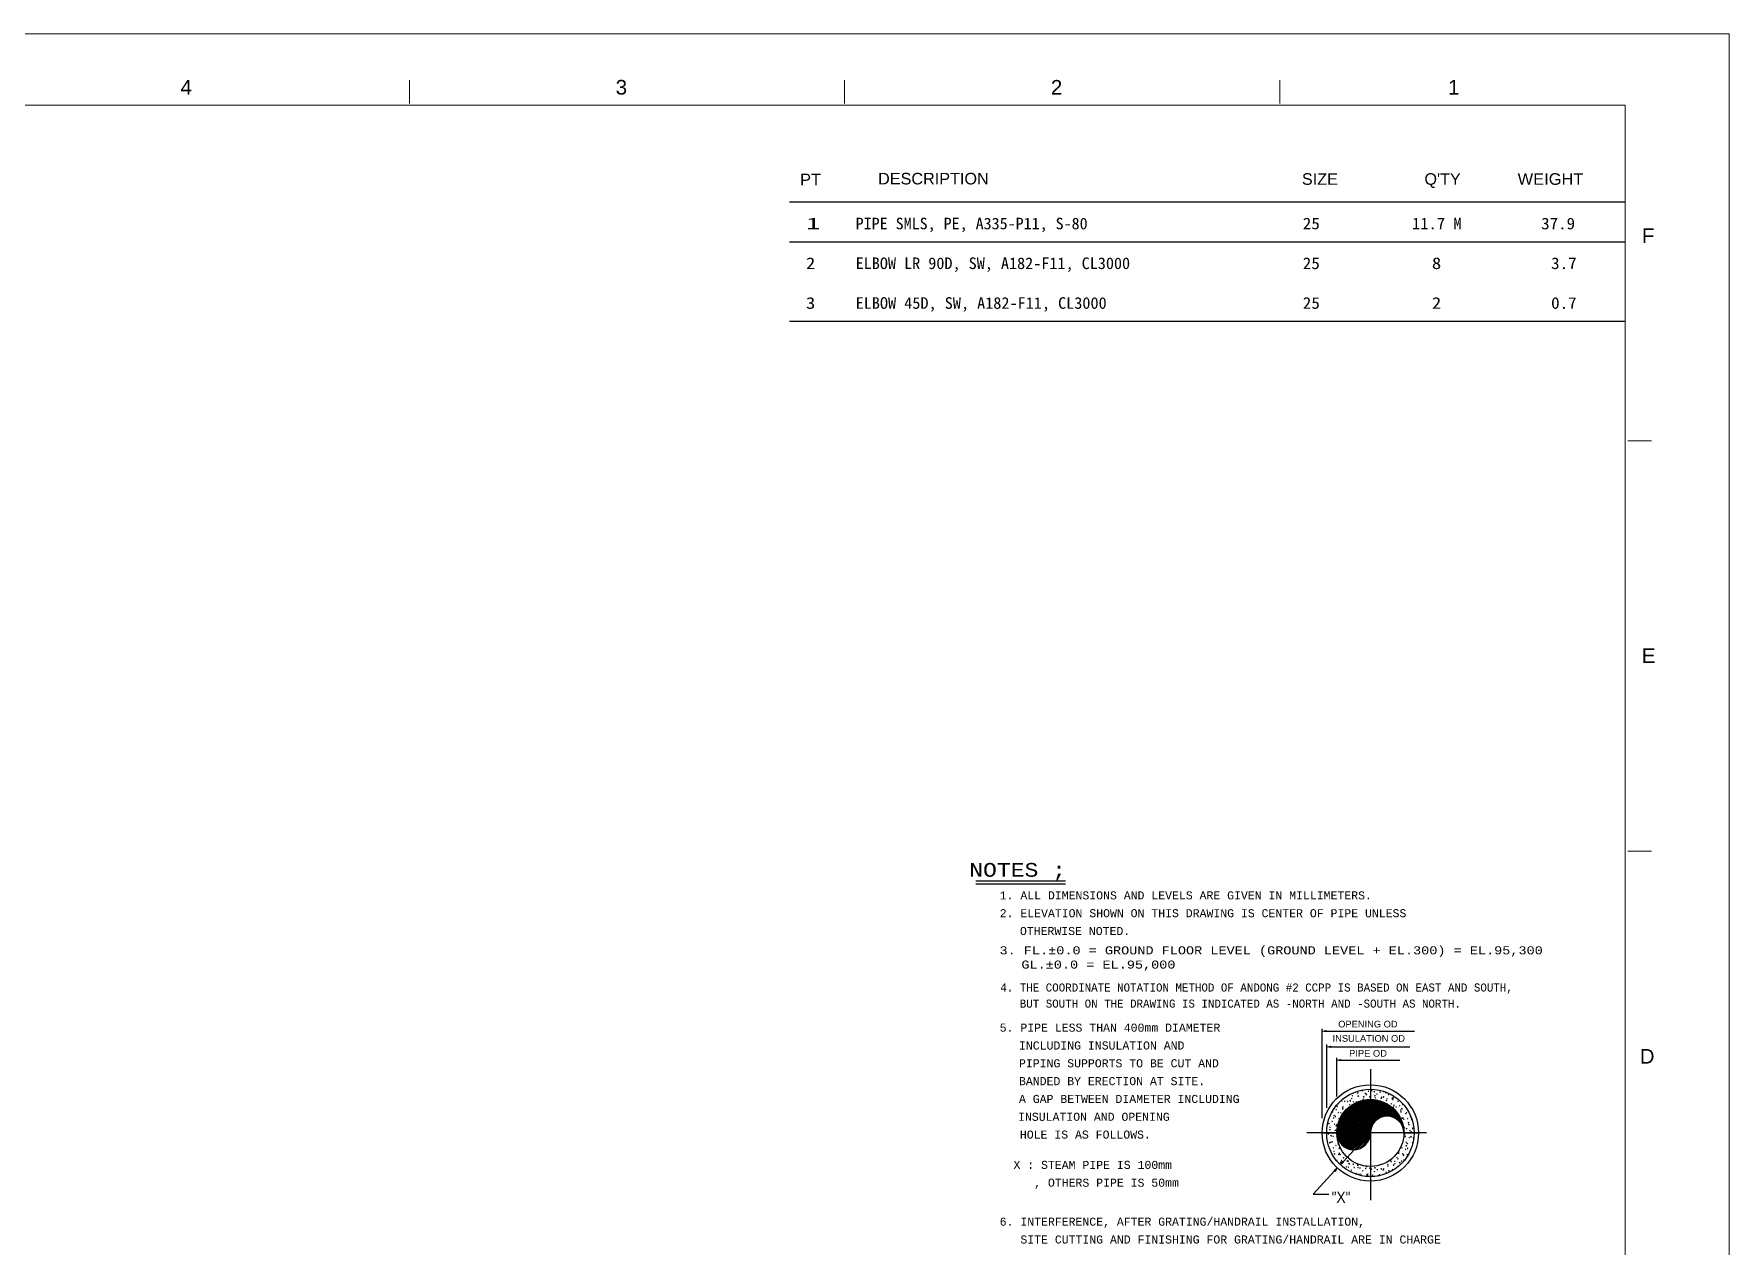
# Model space of a CAD drawing. Header units: inches. Extents: x 0 to 841, y 0 to 594.
# Drawn here: x 431.5 to 841, y 301.2 to 594 of the extents above; entities that cross this region are included whole.
import ezdxf
from ezdxf.enums import TextEntityAlignment as Align

# ---------------------------------------------------------------- set-up
doc = ezdxf.new("R2010")
doc.units = ezdxf.units.IN
doc.header["$MEASUREMENT"] = 0
for name, color, linetype in [('A1', 7, 'Continuous'), ('BG 0 -2', 7, 'Continuous'), ('BG 1', 7, 'Continuous'), ('BG 13', 7, 'Continuous'), ('BG 2', 7, 'Continuous'), ('BG 3', 7, 'Continuous'), ('BG 4', 7, 'Continuous'), ('BG BG BG MATLIST', 7, 'Continuous'), ('BG FRAME', 7, 'Continuous'), ('ELEDIT', 7, 'Continuous'), ('MATLIST', 7, 'Continuous')]:
    doc.layers.add(name, color=color, linetype=linetype)
doc.styles.add('Arial', font='arial.ttf')
doc.styles.add('Courier New', font='cour.ttf')
doc.styles.add('txt.shx', font='txt')

msp = doc.modelspace()

# ---------------------------------------------------------------- linework, layer by layer
at = {"layer": 'A1', "color": 4, "linetype": 'Continuous', "lineweight": 25}
msp.add_line((659.03, 388.73), (680.7, 388.73), dxfattribs=at)
at = {"layer": 'BG 0 -2', "color": 7, "linetype": 'Continuous', "lineweight": 9}
for p, q in [((0, 594), (841, 594)), ((841, 594), (841, 0)), ((522.2, 577.17), (522.2, 582.83)), ((627.33, 577.17), (627.33, 582.83)), ((732.45, 577.17), (732.45, 582.83)), ((815.93, 576.75), (25.11, 576.75)), ((815.93, 18.11), (815.93, 576.75)), ((816.56, 495.71), (822.22, 495.71)), ((816.56, 396.57), (822.22, 396.57))]:
    msp.add_line(p, q, dxfattribs=at)
at = {"layer": 'BG 0 -2', "color": 4, "linetype": 'Continuous', "lineweight": 25}
for p, q in [((754.34, 340.17), (754.34, 328.53)), ((746.23, 328.59), (754.28, 336.64)), ((746.24, 328.95), (753.93, 336.63)), ((746.27, 329.32), (753.56, 336.6)), ((746.32, 329.71), (753.17, 336.56)), ((746.39, 330.13), (752.75, 336.49)), ((746.5, 330.58), (752.3, 336.38)), ((746.53, 328.53), (754.34, 336.35)), ((746.64, 331.07), (751.81, 336.23)), ((746.84, 331.61), (751.26, 336.04)), ((746.87, 328.53), (754.34, 336.01)), ((747.38, 336.28), (747.48, 336.4)), ((747.38, 336.28), (747.5, 336.27)), ((747.5, 336.27), (747.48, 336.4)), ((748.12, 336.21), (748.25, 336.27)), ((748.12, 336.21), (748.21, 336.16)), ((748.21, 336.16), (748.25, 336.27)), ((748.79, 336.17), (748.88, 336.27)), ((748.79, 336.17), (748.91, 336.16)), ((748.91, 336.16), (748.88, 336.27)), ((749.38, 336.27), (749.53, 336.43)), ((749.38, 336.27), (749.55, 336.24)), ((749.55, 336.24), (749.53, 336.43)), ((749.75, 336.85), (749.89, 336.9)), ((749.75, 336.85), (749.85, 336.78)), ((749.85, 336.78), (749.89, 336.9)), ((749.92, 337.51), (750.01, 337.62)), ((749.92, 337.51), (750.04, 337.5)), ((750.04, 337.5), (750.01, 337.62)), ((750.18, 336.04), (750.28, 336.16)), ((750.18, 336.04), (750.3, 336.03)), ((750.23, 338.25), (750.32, 338.19)), ((750.3, 336.03), (750.28, 336.16)), ((750.32, 338.19), (750.36, 338.31)), ((750.91, 336.06), (751.05, 336.12)), ((750.91, 336.06), (751.01, 336)), ((751.01, 336), (751.05, 336.12)), ((751.21, 338.17), (751.35, 338.33)), ((751.21, 338.17), (751.37, 338.15)), ((751.31, 337.38), (751.41, 337.5)), ((751.31, 337.38), (751.43, 337.38)), ((751.37, 338.15), (751.35, 338.33)), ((751.39, 337.47), (751.53, 337.53)), ((751.39, 337.47), (751.49, 337.41)), ((751.43, 337.38), (751.41, 337.5)), ((751.49, 337.41), (751.53, 337.53)), ((752.44, 338.73), (752.53, 338.85)), ((752.44, 338.73), (752.56, 338.72)), ((752.56, 338.72), (752.53, 338.85)), ((752.55, 336.69), (752.69, 336.74)), ((752.55, 336.69), (752.65, 336.62)), ((752.65, 336.62), (752.69, 336.74)), ((752.71, 337.27), (752.8, 337.38)), ((752.71, 337.27), (752.82, 337.26)), ((752.82, 337.26), (752.8, 337.38)), ((753.03, 338.11), (753.17, 338.15)), ((753.03, 338.11), (753.13, 338.04)), ((753.13, 338.04), (753.17, 338.15)), ((753.28, 337.85), (753.44, 338.01)), ((753.28, 337.85), (753.46, 337.82)), ((753.46, 337.82), (753.44, 338.01)), ((753.84, 338.61), (753.94, 338.72)), ((753.84, 338.61), (753.96, 338.6)), ((753.96, 338.6), (753.94, 338.72)), ((754.11, 337.14), (754.21, 337.26)), ((754.11, 337.14), (754.23, 337.13)), ((754.19, 337.32), (754.33, 337.38)), ((754.19, 337.32), (754.29, 337.26)), ((754.23, 337.13), (754.21, 337.26)), ((754.29, 337.26), (754.33, 337.38)), ((754.34, 336.35), (754.62, 336.63)), ((754.34, 336.01), (754.95, 336.61)), ((754.34, 335.67), (755.26, 336.59)), ((754.34, 335.32), (755.56, 336.55)), ((754.34, 334.98), (755.86, 336.5)), ((754.34, 334.63), (756.15, 336.44)), ((754.34, 334.28), (756.42, 336.37)), ((754.34, 333.94), (756.69, 336.29)), ((754.34, 333.59), (756.95, 336.21)), ((754.34, 333.25), (757.2, 336.12)), ((754.34, 332.91), (757.46, 336.02)), ((754.34, 332.56), (757.69, 335.91)), ((754.34, 332.22), (757.92, 335.81)), ((754.67, 338.73), (754.8, 338.79)), ((754.67, 338.73), (754.76, 338.67)), ((754.76, 338.67), (754.8, 338.79)), ((755.24, 338.49), (755.33, 338.6)), ((755.24, 338.49), (755.36, 338.48)), ((755.36, 338.48), (755.33, 338.6)), ((755.37, 337.53), (755.52, 337.69)), ((755.37, 337.53), (755.53, 337.5)), ((755.44, 336.57), (755.5, 336.59)), ((755.49, 336.56), (755.5, 336.59)), ((755.51, 337.02), (755.6, 337.13)), ((755.51, 337.02), (755.62, 337.01)), ((755.53, 337.5), (755.52, 337.69)), ((755.62, 337.01), (755.6, 337.13)), ((755.83, 337.95), (755.96, 338)), ((755.83, 337.95), (755.92, 337.88)), ((755.92, 337.88), (755.96, 338)), ((756.64, 338.36), (756.73, 338.48)), ((756.64, 338.36), (756.75, 338.35)), ((756.75, 338.35), (756.73, 338.48)), ((756.91, 336.9), (757, 337.01)), ((756.91, 336.9), (757.03, 336.89)), ((757, 337.16), (757.13, 337.22)), ((757, 337.16), (757.09, 337.1)), ((757.03, 336.89), (757, 337.01)), ((757.09, 337.1), (757.13, 337.22)), ((757.45, 337.21), (757.6, 337.37)), ((757.45, 337.21), (757.62, 337.18)), ((757.46, 338.57), (757.51, 338.59)), ((757.46, 338.57), (757.56, 338.52)), ((757.56, 338.52), (757.58, 338.57)), ((757.62, 337.18), (757.6, 337.37)), ((758.04, 338.24), (758.13, 338.35)), ((758.04, 338.24), (758.15, 338.23)), ((758.15, 338.23), (758.13, 338.35)), ((758.16, 336.38), (758.29, 336.43)), ((758.16, 336.38), (758.25, 336.31)), ((758.25, 336.31), (758.29, 336.43)), ((758.3, 336.78), (758.4, 336.89)), ((758.3, 336.78), (758.42, 336.76)), ((758.42, 336.76), (758.4, 336.89)), ((758.63, 337.79), (758.77, 337.84)), ((758.63, 337.79), (758.73, 337.73)), ((758.73, 337.73), (758.77, 337.84)), ((759.52, 336.89), (759.68, 337.04)), ((759.52, 336.89), (759.7, 336.86)), ((759.7, 336.86), (759.68, 337.04)), ((759.71, 336.65), (759.79, 336.76)), ((759.71, 336.65), (759.82, 336.64)), ((759.79, 337), (759.93, 337.06)), ((759.79, 337), (759.89, 336.95)), ((759.82, 336.64), (759.79, 336.76)), ((759.89, 336.95), (759.93, 337.06)), ((760.96, 336.22), (761.1, 336.27)), ((760.96, 336.22), (761.06, 336.16)), ((761.06, 336.16), (761.1, 336.27)), ((761.1, 336.53), (761.15, 336.6)), ((761.1, 336.53), (761.22, 336.52)), ((761.22, 336.52), (761.22, 336.54)), ((745.13, 333.6), (745.23, 333.71)), ((745.13, 333.6), (745.25, 333.59)), ((745.25, 333.59), (745.23, 333.71)), ((745.41, 332.13), (745.49, 332.25)), ((745.41, 332.13), (745.52, 332.12)), ((745.52, 332.12), (745.49, 332.25)), ((745.52, 332.76), (745.66, 332.81)), ((745.52, 332.76), (745.62, 332.7)), ((745.62, 332.7), (745.66, 332.81)), ((745.74, 332.48), (745.88, 332.64)), ((745.74, 332.48), (745.91, 332.45)), ((745.91, 332.45), (745.88, 332.64)), ((746, 334.18), (746.14, 334.23)), ((746, 334.18), (746.1, 334.11)), ((746.1, 334.11), (746.14, 334.23)), ((746.26, 334.95), (746.35, 335.05)), ((746.26, 334.95), (746.38, 334.94)), ((746.38, 334.94), (746.35, 335.05)), ((746.49, 335.58), (746.58, 335.52)), ((746.51, 335.6), (746.61, 335.64)), ((746.53, 333.48), (746.62, 333.59)), ((746.53, 333.48), (746.64, 333.47)), ((746.58, 335.52), (746.61, 335.64)), ((746.64, 333.47), (746.62, 333.59)), ((746.69, 331.97), (746.83, 332.03)), ((746.69, 331.97), (746.79, 331.92)), ((746.79, 331.92), (746.83, 332.03)), ((746.8, 332.01), (746.9, 332.12)), ((746.8, 332.01), (746.92, 332)), ((746.92, 332), (746.9, 332.12)), ((747.14, 332.26), (750.62, 335.74)), ((747.17, 333.39), (747.31, 333.45)), ((747.17, 333.39), (747.26, 333.33)), ((747.21, 328.53), (754.34, 335.67)), ((747.26, 333.33), (747.31, 333.45)), ((747.56, 328.53), (754.34, 335.32)), ((747.56, 334.37), (747.71, 334.54)), ((747.56, 334.37), (747.74, 334.35)), ((747.64, 334.8), (747.77, 334.86)), ((747.64, 334.8), (747.74, 334.74)), ((747.65, 333.11), (749.76, 335.23)), ((747.66, 334.82), (747.75, 334.94)), ((747.66, 334.82), (747.77, 334.81)), ((747.74, 334.35), (747.71, 334.54)), ((747.74, 334.74), (747.77, 334.86)), ((747.77, 334.81), (747.75, 334.94)), ((747.9, 328.53), (754.34, 334.98)), ((748.24, 328.53), (754.34, 334.63)), ((748.59, 328.53), (754.34, 334.28)), ((748.93, 328.53), (754.34, 333.94)), ((749.06, 334.69), (749.15, 334.81)), ((749.06, 334.69), (749.07, 334.69)), ((749.16, 334.77), (749.15, 334.81)), ((749.28, 335.43), (749.41, 335.48)), ((749.28, 335.43), (749.37, 335.37)), ((749.28, 328.53), (754.34, 333.59)), ((749.37, 335.37), (749.41, 335.48)), ((749.63, 328.53), (754.34, 333.25)), ((749.97, 328.53), (754.34, 332.91)), ((750.32, 328.53), (754.34, 332.56)), ((750.66, 328.53), (754.34, 332.22)), ((751, 328.53), (754.34, 331.88)), ((754.34, 331.88), (758.16, 335.69)), ((754.34, 331.53), (758.37, 335.56)), ((754.34, 331.18), (758.6, 335.43)), ((754.34, 330.84), (758.8, 335.3)), ((754.34, 330.49), (759.01, 335.16)), ((755.99, 331.81), (759.21, 335.02)), ((756.79, 332.27), (759.4, 334.87)), ((757.33, 332.45), (759.59, 334.71)), ((757.77, 332.54), (759.78, 334.55)), ((758.15, 332.58), (759.95, 334.38)), ((758.5, 332.59), (760.13, 334.22)), ((758.65, 335.4), (758.67, 335.43)), ((758.67, 335.39), (758.67, 335.43)), ((758.82, 332.57), (760.29, 334.03)), ((759.12, 332.52), (760.46, 333.86)), ((759.33, 335.59), (759.46, 335.65)), ((759.33, 335.59), (759.41, 335.53)), ((759.4, 332.46), (760.61, 333.67)), ((759.41, 335.53), (759.46, 335.65)), ((759.67, 332.38), (760.77, 333.48)), ((759.79, 334.66), (759.94, 334.82)), ((759.79, 334.66), (759.96, 334.64)), ((759.92, 332.29), (760.92, 333.28)), ((759.96, 334.64), (759.94, 334.82)), ((759.97, 335.19), (760.07, 335.3)), ((759.97, 335.19), (760.09, 335.17)), ((760.09, 335.17), (760.07, 335.3)), ((760.17, 332.18), (761.05, 333.08)), ((760.39, 332.06), (761.19, 332.86)), ((760.49, 334.81), (760.62, 334.86)), ((760.49, 334.81), (760.58, 334.74)), ((760.58, 334.74), (760.62, 334.86)), ((760.6, 331.94), (761.33, 332.65)), ((760.81, 331.79), (761.44, 332.43)), ((760.99, 331.64), (761.57, 332.21)), ((761.18, 331.48), (761.68, 331.97)), ((761.35, 331.3), (761.78, 331.74)), ((761.37, 335.06), (761.47, 335.17)), ((761.37, 335.06), (761.49, 335.05)), ((761.49, 335.05), (761.47, 335.17)), ((761.65, 334.02), (761.78, 334.08)), ((761.65, 334.02), (761.74, 333.96)), ((761.65, 333.6), (761.73, 333.71)), ((761.65, 333.6), (761.76, 333.58)), ((761.76, 333.58), (761.73, 333.71)), ((761.74, 333.96), (761.78, 334.08)), ((761.86, 334.34), (762.02, 334.5)), ((761.86, 334.34), (762.04, 334.31)), ((761.91, 332.13), (762.01, 332.25)), ((761.91, 332.13), (762.03, 332.12)), ((762.03, 332.12), (762.01, 332.25)), ((762.04, 334.31), (762.02, 334.5)), ((762.12, 335.43), (762.26, 335.49)), ((762.12, 335.43), (762.22, 335.38)), ((762.12, 332.12), (762.27, 332.28)), ((762.12, 332.12), (762.3, 332.09)), ((762.22, 335.38), (762.26, 335.49)), ((762.3, 332.09), (762.27, 332.28)), ((762.34, 331.83), (762.48, 331.88)), ((762.34, 331.83), (762.44, 331.76)), ((762.44, 331.76), (762.48, 331.88)), ((762.82, 333.24), (762.95, 333.29)), ((762.82, 333.24), (762.91, 333.17)), ((762.91, 333.17), (762.95, 333.29)), ((763.04, 333.48), (763.14, 333.58)), ((763.04, 333.48), (763.16, 333.47)), ((763.16, 333.47), (763.14, 333.58)), ((763.31, 332.01), (763.41, 332.12)), ((763.31, 332.01), (763.43, 331.99)), ((763.43, 331.99), (763.41, 332.12)), ((763.98, 332.45), (764.11, 332.51)), ((763.98, 332.45), (764.07, 332.39)), ((764.07, 332.39), (764.11, 332.5)), ((764.2, 331.8), (764.33, 331.93)), ((764.2, 331.8), (764.38, 331.77)), ((764.38, 331.77), (764.38, 331.78)), ((742.7, 328.53), (754.34, 328.53)), ((743.99, 330.57), (744.09, 330.55)), ((744.01, 330.68), (744.06, 330.74)), ((744.09, 330.55), (744.06, 330.74)), ((744.1, 328.52), (744.15, 328.54)), ((744.1, 328.52), (744.2, 328.45)), ((744.15, 328.54), (744.24, 328.57)), ((744.17, 328.36), (744.32, 328.51)), ((744.17, 328.36), (744.34, 328.33)), ((744.2, 328.45), (744.23, 328.54)), ((744.23, 328.54), (744.24, 328.57)), ((744.27, 330.78), (744.37, 330.9)), ((744.27, 330.78), (744.39, 330.77)), ((744.34, 328.33), (744.32, 328.51)), ((744.39, 330.77), (744.37, 330.9)), ((744.55, 329.32), (744.64, 329.43)), ((744.55, 329.32), (744.66, 329.31)), ((744.58, 329.94), (744.71, 329.99)), ((744.58, 329.94), (744.67, 329.87)), ((744.66, 329.31), (744.64, 329.43)), ((744.67, 329.87), (744.71, 329.99)), ((744.82, 327.85), (744.91, 327.97)), ((744.82, 327.85), (744.94, 327.84)), ((744.94, 327.84), (744.91, 327.97)), ((745.05, 331.35), (745.19, 331.4)), ((745.05, 331.35), (745.15, 331.28)), ((745.15, 331.28), (745.19, 331.4)), ((745.27, 327.73), (745.41, 327.79)), ((745.27, 327.73), (745.37, 327.67)), ((745.37, 327.67), (745.41, 327.79)), ((745.68, 330.67), (745.77, 330.77)), ((745.68, 330.67), (745.79, 330.66)), ((745.75, 329.15), (745.88, 329.21)), ((745.75, 329.15), (745.83, 329.09)), ((745.79, 330.66), (745.77, 330.77)), ((745.83, 329.09), (745.88, 329.21)), ((745.94, 329.2), (746.04, 329.31)), ((745.94, 329.2), (746.06, 329.19)), ((745.99, 330.26), (746.15, 330.41)), ((745.99, 330.26), (746.17, 330.23)), ((746.06, 329.19), (746.04, 329.31)), ((746.17, 330.23), (746.15, 330.41)), ((746.21, 330.56), (746.35, 330.62)), ((746.21, 330.56), (746.31, 330.5)), ((746.21, 327.73), (746.27, 327.8)), ((746.21, 327.73), (746.27, 327.72)), ((746.24, 328.26), (746.53, 328.53)), ((746.28, 327.95), (746.87, 328.53)), ((746.31, 330.5), (746.35, 330.62)), ((746.33, 327.66), (747.21, 328.53)), ((746.4, 327.38), (747.56, 328.53)), ((746.49, 327.13), (747.9, 328.53)), ((746.59, 326.89), (748.24, 328.53)), ((746.7, 326.65), (748.59, 328.53)), ((746.83, 326.43), (748.93, 328.53)), ((746.97, 326.22), (749.28, 328.53)), ((747.11, 326.03), (749.63, 328.53)), ((747.27, 325.83), (749.97, 328.53)), ((747.43, 325.66), (750.32, 328.53)), ((747.62, 325.49), (750.66, 328.53)), ((747.8, 325.34), (751, 328.53)), ((748, 325.19), (751.35, 328.53)), ((748.21, 325.05), (751.69, 328.53)), ((748.44, 324.94), (752.03, 328.53)), ((748.67, 324.83), (752.39, 328.53)), ((748.92, 324.72), (752.73, 328.53)), ((749.18, 324.64), (753.07, 328.53)), ((749.45, 324.57), (753.42, 328.53)), ((749.74, 324.53), (753.76, 328.53)), ((750.06, 324.5), (754.1, 328.53)), ((750.4, 324.49), (754.34, 328.43)), ((750.77, 324.52), (754.31, 328.05)), ((751.19, 324.58), (754.24, 327.64)), ((751.35, 328.53), (754.34, 331.53)), ((751.69, 328.53), (754.34, 331.18)), ((752.03, 328.53), (754.34, 330.84)), ((752.39, 328.53), (754.34, 330.49)), ((752.73, 328.53), (754.34, 330.15)), ((753.07, 328.53), (754.34, 329.81)), ((753.42, 328.53), (754.34, 329.46)), ((753.76, 328.53), (754.34, 329.12)), ((754.1, 328.53), (754.34, 328.77)), ((754.34, 330.15), (755.13, 330.93)), ((754.34, 329.81), (754.67, 330.13)), ((754.34, 329.46), (754.48, 329.61)), ((754.34, 329.12), (754.38, 329.17)), ((754.34, 328.77), (754.35, 328.78)), ((761.51, 331.12), (761.88, 331.5)), ((761.67, 330.92), (761.98, 331.24)), ((761.8, 330.72), (762.07, 330.98)), ((761.93, 330.5), (762.14, 330.72)), ((762.05, 330.28), (762.21, 330.44)), ((762.15, 330.03), (762.28, 330.16)), ((762.18, 330.67), (762.28, 330.77)), ((762.18, 330.67), (762.3, 330.66)), ((762.24, 329.78), (762.33, 329.87)), ((762.3, 330.66), (762.28, 330.77)), ((762.32, 329.52), (762.38, 329.57)), ((762.38, 329.9), (762.53, 330.05)), ((762.38, 329.9), (762.55, 329.87)), ((762.38, 329.23), (762.41, 329.26)), ((762.43, 328.93), (762.44, 328.94)), ((762.45, 328.54), (765.98, 328.54)), ((762.46, 329.2), (762.55, 329.31)), ((762.46, 329.2), (762.57, 329.19)), ((762.55, 329.87), (762.53, 330.05)), ((762.57, 329.19), (762.55, 329.31)), ((762.55, 328.21), (762.69, 328.27)), ((762.55, 328.21), (762.65, 328.14)), ((762.64, 327.67), (762.8, 327.83)), ((762.64, 327.67), (762.82, 327.65)), ((762.65, 328.14), (762.69, 328.27)), ((762.73, 327.73), (762.82, 327.84)), ((762.73, 327.73), (762.85, 327.72)), ((762.82, 327.65), (762.8, 327.83)), ((762.85, 327.72), (762.82, 327.84)), ((763.03, 329.62), (763.17, 329.68)), ((763.03, 329.62), (763.13, 329.56)), ((763.13, 329.56), (763.17, 329.68)), ((763.5, 331.04), (763.64, 331.1)), ((763.5, 331.04), (763.6, 330.98)), ((763.59, 330.54), (763.68, 330.66)), ((763.59, 330.54), (763.7, 330.53)), ((763.6, 330.98), (763.64, 331.1)), ((763.7, 330.53), (763.68, 330.66)), ((763.85, 329.08), (763.95, 329.19)), ((763.85, 329.08), (763.97, 329.07)), ((763.97, 329.07), (763.95, 329.19)), ((764.12, 327.61), (764.22, 327.72)), ((764.12, 327.61), (764.24, 327.6)), ((764.19, 328.84), (764.33, 328.89)), ((764.19, 328.84), (764.29, 328.78)), ((764.24, 327.6), (764.22, 327.72)), ((764.29, 328.78), (764.33, 328.89)), ((764.46, 329.58), (764.61, 329.73)), ((764.46, 329.58), (764.64, 329.55)), ((764.64, 329.55), (764.61, 329.73)), ((764.67, 330.26), (764.74, 330.29)), ((764.67, 330.26), (764.76, 330.19)), ((744.42, 324.95), (744.46, 324.96)), ((744.43, 326.13), (744.59, 326.29)), ((744.43, 326.13), (744.61, 326.11)), ((744.44, 324.91), (744.46, 324.96)), ((744.61, 326.11), (744.59, 326.29)), ((744.79, 326.32), (744.93, 326.38)), ((744.79, 326.32), (744.89, 326.25)), ((744.8, 324.03), (744.84, 324.07)), ((744.86, 323.91), (744.84, 324.07)), ((744.89, 326.25), (744.93, 326.38)), ((745.08, 326.39), (745.18, 326.5)), ((745.08, 326.39), (745.2, 326.38)), ((745.2, 326.38), (745.18, 326.5)), ((745.36, 324.93), (745.45, 325.03)), ((745.36, 324.93), (745.47, 324.92)), ((745.47, 324.92), (745.45, 325.03)), ((745.48, 324.13), (745.62, 324.17)), ((745.48, 324.13), (745.58, 324.06)), ((745.58, 324.06), (745.62, 324.17)), ((745.63, 323.45), (745.72, 323.57)), ((745.75, 323.44), (745.72, 323.57)), ((745.96, 325.54), (746.1, 325.59)), ((745.96, 325.54), (746.06, 325.47)), ((746.06, 325.47), (746.1, 325.59)), ((746.49, 326.26), (746.54, 326.33)), ((746.49, 326.26), (746.57, 326.26)), ((746.51, 325.81), (746.65, 325.96)), ((746.51, 325.81), (746.68, 325.78)), ((746.68, 325.78), (746.66, 325.93)), ((746.76, 324.8), (746.85, 324.92)), ((746.76, 324.8), (746.87, 324.79)), ((746.77, 323.59), (746.92, 323.75)), ((746.77, 323.59), (746.95, 323.56)), ((746.87, 324.79), (746.85, 324.92)), ((746.95, 323.56), (746.92, 323.75)), ((747.12, 324.75), (747.16, 324.77)), ((747.12, 324.75), (747.2, 324.69)), ((751.68, 324.73), (754.09, 327.15)), ((752.33, 325.04), (753.79, 326.5)), ((760.81, 323.65), (760.84, 323.69)), ((760.86, 323.57), (760.84, 323.69)), ((761.08, 323.55), (761.23, 323.71)), ((761.13, 323.97), (761.27, 324.02)), ((761.13, 323.97), (761.23, 323.9)), ((761.23, 323.9), (761.27, 324.02)), ((761.25, 323.52), (761.23, 323.71)), ((761.87, 324.92), (761.96, 325.03)), ((761.87, 324.92), (761.99, 324.91)), ((761.99, 324.91), (761.96, 325.03)), ((762.13, 323.45), (762.23, 323.56)), ((762.25, 323.44), (762.23, 323.56)), ((762.77, 324.6), (762.9, 324.65)), ((762.77, 324.6), (762.87, 324.54)), ((762.87, 324.54), (762.9, 324.65)), ((762.9, 325.45), (763.05, 325.61)), ((762.9, 325.45), (763.07, 325.42)), ((762.99, 326.26), (763.09, 326.38)), ((762.99, 326.26), (763.11, 326.25)), ((763.07, 325.42), (763.05, 325.61)), ((763.11, 326.25), (763.09, 326.38)), ((763.25, 326.02), (763.38, 326.07)), ((763.25, 326.02), (763.34, 325.95)), ((763.27, 324.8), (763.36, 324.91)), ((763.27, 324.8), (763.38, 324.79)), ((763.34, 325.95), (763.38, 326.07)), ((763.38, 324.79), (763.36, 324.91)), ((763.71, 327.43), (763.85, 327.48)), ((763.71, 327.43), (763.81, 327.36)), ((763.81, 327.36), (763.85, 327.48)), ((764.4, 326.14), (764.49, 326.25)), ((764.4, 326.14), (764.51, 326.13)), ((764.51, 326.13), (764.49, 326.25)), ((764.72, 327.35), (764.84, 327.47)), ((764.72, 327.35), (764.82, 327.33)), ((745.63, 323.45), (745.75, 323.44)), ((746, 322.08), (745.99, 322.1)), ((746.18, 321.92), (746.31, 321.97)), ((746.18, 321.92), (746.27, 321.85)), ((746.27, 321.85), (746.31, 321.97)), ((746.64, 323.34), (746.78, 323.39)), ((746.64, 323.34), (746.74, 323.27)), ((746.74, 323.27), (746.78, 323.39)), ((747.02, 323.34), (747.12, 323.44)), ((747.02, 323.34), (747.14, 323.33)), ((747.02, 321.37), (747.18, 321.52)), ((747.02, 321.37), (747.2, 321.34)), ((747.14, 323.33), (747.12, 323.44)), ((747.2, 321.34), (747.18, 321.52)), ((747.3, 321.86), (747.39, 321.98)), ((747.3, 321.86), (747.41, 321.85)), ((747.34, 321.14), (747.47, 321.19)), ((747.34, 321.14), (747.43, 321.07)), ((747.41, 321.85), (747.39, 321.98)), ((747.43, 321.07), (747.47, 321.19)), ((747.59, 320.43), (747.66, 320.51)), ((747.64, 320.39), (747.69, 320.39)), ((747.69, 320.39), (747.66, 320.51)), ((747.81, 322.56), (747.95, 322.61)), ((747.81, 322.56), (747.91, 322.49)), ((747.91, 322.49), (747.95, 322.61)), ((748.5, 320.35), (748.63, 320.4)), ((748.5, 320.35), (748.59, 320.29)), ((748.59, 320.29), (748.63, 320.4)), ((748.69, 321.75), (748.79, 321.85)), ((748.69, 321.75), (748.81, 321.74)), ((748.81, 321.74), (748.79, 321.85)), ((748.96, 320.28), (749.06, 320.39)), ((748.96, 320.28), (749.08, 320.27)), ((748.97, 321.77), (749.11, 321.82)), ((748.97, 321.77), (749.07, 321.7)), ((749.08, 320.27), (749.06, 320.39)), ((749.07, 321.7), (749.11, 321.82)), ((749.11, 321.05), (749.26, 321.2)), ((749.11, 321.05), (749.29, 321.02)), ((749.29, 321.02), (749.26, 321.2)), ((749.67, 319.57), (749.8, 319.62)), ((749.67, 319.57), (749.76, 319.51)), ((749.76, 319.51), (749.8, 319.62)), ((750.09, 321.62), (750.1, 321.63)), ((750.09, 321.62), (750.11, 321.62)), ((750.13, 320.99), (750.27, 321.04)), ((750.13, 320.99), (750.23, 320.92)), ((750.23, 320.92), (750.27, 321.04)), ((750.37, 320.16), (750.46, 320.27)), ((750.37, 320.16), (750.48, 320.15)), ((750.48, 320.15), (750.46, 320.27)), ((751.19, 320.72), (751.34, 320.88)), ((751.19, 320.72), (751.36, 320.69)), ((751.3, 320.2), (751.44, 320.25)), ((751.3, 320.2), (751.4, 320.13)), ((751.36, 320.69), (751.34, 320.88)), ((751.4, 320.13), (751.44, 320.25)), ((751.76, 320.03), (751.86, 320.15)), ((751.76, 320.03), (751.88, 320.02)), ((751.88, 320.02), (751.86, 320.15)), ((752.46, 319.42), (752.6, 319.47)), ((752.46, 319.42), (752.56, 319.35)), ((752.56, 319.35), (752.6, 319.47)), ((753.17, 319.91), (753.25, 320.02)), ((753.17, 319.91), (753.28, 319.9)), ((753.28, 319.9), (753.25, 320.02)), ((753.27, 320.4), (753.36, 320.49)), ((753.27, 320.4), (753.45, 320.37)), ((753.45, 320.37), (753.43, 320.48)), ((754.1, 320.04), (754.24, 320.09)), ((754.1, 320.04), (754.2, 319.97)), ((754.2, 319.97), (754.24, 320.09)), ((754.56, 319.79), (754.66, 319.9)), ((754.56, 319.79), (754.68, 319.78)), ((754.68, 319.78), (754.66, 319.9)), ((755.35, 320.07), (755.51, 320.24)), ((755.35, 320.07), (755.52, 320.05)), ((755.52, 320.05), (755.51, 320.24)), ((755.95, 319.66), (756.05, 319.78)), ((755.95, 319.66), (756.07, 319.65)), ((756.07, 319.65), (756.05, 319.78)), ((756.91, 319.89), (757.05, 319.93)), ((756.91, 319.89), (757.01, 319.82)), ((757.01, 319.82), (757.05, 319.93)), ((757.36, 319.54), (757.46, 319.65)), ((757.36, 319.54), (757.47, 319.53)), ((757.44, 319.75), (757.58, 319.91)), ((757.44, 319.75), (757.6, 319.73)), ((757.47, 319.53), (757.46, 319.65)), ((757.6, 319.73), (757.58, 319.91)), ((758.49, 320.89), (758.58, 321)), ((758.49, 320.89), (758.61, 320.88)), ((758.55, 320.52), (758.68, 320.57)), ((758.55, 320.52), (758.64, 320.45)), ((758.61, 320.88), (758.58, 321)), ((758.64, 320.45), (758.68, 320.57)), ((758.75, 319.42), (758.85, 319.53)), ((758.75, 319.42), (758.87, 319.41)), ((758.87, 319.41), (758.85, 319.53)), ((759.02, 321.92), (759.11, 321.86)), ((759.04, 321.93), (759.15, 321.98)), ((759.11, 321.86), (759.15, 321.98)), ((759.26, 321.65), (759.4, 321.81)), ((759.26, 321.65), (759.42, 321.62)), ((759.42, 321.62), (759.4, 321.81)), ((759.51, 319.43), (759.67, 319.59)), ((759.51, 319.43), (759.63, 319.41)), ((759.68, 319.45), (759.67, 319.59)), ((759.71, 319.73), (759.84, 319.78)), ((759.71, 319.73), (759.8, 319.66)), ((759.8, 319.66), (759.84, 319.78)), ((759.88, 320.76), (759.98, 320.88)), ((759.88, 320.76), (760, 320.75)), ((760, 320.75), (759.98, 320.88)), ((760.18, 321.14), (760.32, 321.19)), ((760.18, 321.14), (760.28, 321.07)), ((760.19, 321.68), (760.33, 321.73)), ((760.19, 321.68), (760.29, 321.62)), ((760.28, 321.07), (760.32, 321.19)), ((760.29, 321.62), (760.33, 321.73)), ((760.76, 322.63), (760.89, 322.67)), ((760.76, 322.63), (760.85, 322.56)), ((760.85, 322.56), (760.89, 322.67)), ((760.96, 322.3), (761.09, 322.35)), ((760.96, 322.3), (761.06, 322.24)), ((761.06, 322.24), (761.09, 322.35)), ((761.29, 320.65), (761.37, 320.75)), ((761.29, 320.65), (761.34, 320.64)), ((761.34, 321.33), (761.49, 321.48)), ((761.34, 321.33), (761.51, 321.3)), ((761.38, 320.68), (761.37, 320.75)), ((761.51, 321.3), (761.49, 321.48)), ((761.82, 321.78), (761.96, 321.83)), ((761.82, 321.78), (761.92, 321.71)), ((761.92, 321.71), (761.96, 321.83)), ((762.13, 323.45), (762.25, 323.44)), ((762.29, 323.19), (762.43, 323.24)), ((762.29, 323.19), (762.39, 323.12)), ((762.39, 323.12), (762.43, 323.24)), ((762.41, 321.99), (762.51, 322.1)), ((762.41, 321.99), (762.52, 321.98)), ((762.52, 321.98), (762.51, 322.1)), ((763.16, 323.23), (763.31, 323.39)), ((763.16, 323.23), (763.33, 323.2)), ((763.33, 323.2), (763.31, 323.39)), ((750.63, 318.69), (750.73, 318.8)), ((750.63, 318.69), (750.75, 318.68)), ((750.75, 318.68), (750.73, 318.8)), ((750.83, 318.78), (750.96, 318.83)), ((750.83, 318.78), (750.92, 318.72)), ((750.92, 318.72), (750.96, 318.83)), ((751.45, 318.5), (751.6, 318.66)), ((751.45, 318.5), (751.63, 318.47)), ((751.63, 318.47), (751.6, 318.66)), ((752.03, 318.57), (752.13, 318.68)), ((752.03, 318.57), (752.15, 318.56)), ((752.15, 318.56), (752.13, 318.68)), ((753.43, 318.44), (753.53, 318.56)), ((753.43, 318.44), (753.55, 318.43)), ((753.55, 318.43), (753.53, 318.56)), ((753.53, 318.18), (753.68, 318.34)), ((753.53, 318.18), (753.7, 318.15)), ((753.63, 318.63), (753.77, 318.68)), ((753.63, 318.63), (753.73, 318.56)), ((753.7, 318.15), (753.68, 318.34)), ((753.73, 318.56), (753.77, 318.68)), ((754.83, 318.33), (754.92, 318.43)), ((754.83, 318.33), (754.95, 318.32)), ((754.95, 318.32), (754.92, 318.43)), ((755.27, 319.25), (755.41, 319.31)), ((755.27, 319.25), (755.37, 319.19)), ((755.37, 319.19), (755.41, 319.31)), ((756.23, 318.2), (756.32, 318.31)), ((756.23, 318.2), (756.34, 318.19)), ((756.34, 318.19), (756.32, 318.31)), ((756.43, 318.47), (756.57, 318.52)), ((756.43, 318.47), (756.53, 318.4)), ((756.53, 318.4), (756.57, 318.52)), ((758.07, 319.1), (758.21, 319.15)), ((758.07, 319.1), (758.17, 319.04)), ((758.17, 319.04), (758.21, 319.15))]:
    msp.add_line(p, q, dxfattribs=at)
for centre, start, end in [((758.39, 328.54), 0, 180), ((750.29, 328.54), 180, 0)]:
    msp.add_arc(centre, 4.05, start, end, dxfattribs=at)
at = {"layer": 'BG 1', "color": 4, "linetype": 'Continuous', "lineweight": 25}
for p, q in [((659.03, 389.42), (680.7, 389.42)), ((754.34, 343.93), (754.34, 312.3)), ((767.89, 328.53), (739.02, 328.53))]:
    msp.add_line(p, q, dxfattribs=at)
at = {"layer": 'BG 13', "color": 4, "linetype": 'Continuous', "lineweight": 25}
for p, q in [((742.7, 332.14), (742.7, 353.72)), ((742.7, 353.14), (743.68, 353.3)), ((743.68, 352.97), (742.7, 353.14)), ((743.68, 353.3), (743.68, 352.97)), ((743.68, 353.14), (765, 353.14)), ((743.79, 334.62), (743.79, 349.93)), ((743.79, 349.35), (744.76, 349.51)), ((744.76, 349.19), (743.79, 349.35)), ((744.76, 349.51), (744.76, 349.19)), ((744.76, 349.35), (763.91, 349.35)), ((746.23, 337.34), (746.23, 346.7)), ((746.23, 346.12), (747.21, 346.29)), ((747.21, 345.95), (746.23, 346.12)), ((747.21, 346.29), (747.21, 345.95)), ((747.21, 346.12), (761.47, 346.12))]:
    msp.add_line(p, q, dxfattribs=at)
at = {"layer": 'BG 13', "color": 7, "linetype": 'Continuous', "lineweight": 0}
for points in [[(743.68, 353.3), (743.68, 352.97), (742.7, 353.14)], [(744.76, 349.51), (744.76, 349.19), (743.79, 349.35)], [(747.21, 346.29), (747.21, 345.95), (746.23, 346.12)]]:
    msp.add_lwpolyline(points, close=True, dxfattribs=at)
at = {"layer": 'BG 2', "color": 7, "linetype": 'Continuous', "lineweight": 0}
for points in [[(745.58, 319.47), (746.36, 320.07), (745.81, 319.25)], [(747.88, 321.46), (747.1, 320.86), (747.65, 321.69)]]:
    msp.add_lwpolyline(points, close=True, dxfattribs=at)
at = {"layer": 'BG 3', "color": 4, "linetype": 'Continuous', "lineweight": 25}
for radius in [11.63, 10.55, 8.1]:
    msp.add_circle((754.34, 328.54), radius, dxfattribs=at)
at = {"layer": 'BG 4', "color": 4, "linetype": 'Continuous', "lineweight": 25}
for p, q in [((747.76, 321.58), (752.27, 326.46)), ((745.58, 319.47), (746.36, 320.07)), ((745.81, 319.25), (745.58, 319.47)), ((746.36, 320.07), (745.81, 319.25)), ((747.1, 320.86), (747.65, 321.69)), ((747.88, 321.46), (747.1, 320.86)), ((747.65, 321.69), (747.88, 321.46)), ((745.7, 319.36), (740.53, 313.77)), ((740.53, 313.77), (744.3, 313.77))]:
    msp.add_line(p, q, dxfattribs=at)
at = {"layer": 'MATLIST', "color": 2, "linetype": 'Continuous', "lineweight": 30}
for p, q in [((614, 553.4), (816, 553.4)), ((614, 543.8), (816, 543.8)), ((614, 524.6), (816, 524.6))]:
    msp.add_line(p, q, dxfattribs=at)

# ---------------------------------------------------------------- texts
at = {"layer": 'BG 0 -2', "color": 7, "style": 'Arial', "width": 1.008516}
for s, p in [('4', (468.28, 581.12)), ('3', (573.41, 581.12)), ('2', (678.53, 581.12)), ('1', (774.48, 581.1))]:
    msp.add_text(s, height=3.54, dxfattribs=at).set_placement(p, align=Align.MIDDLE)
at = {"layer": 'BG 0 -2', "color": 7, "style": 'Arial'}
for s, width, p in [('F', 0.993934, (819.94, 543.5)), ('E', 1.004063, (819.91, 442.02)), ('D', 0.992063, (819.44, 345.28))]:
    msp.add_text(s, height=3.54, dxfattribs=dict(at, width=width)).set_placement(p)
at = {"layer": 'BG 1', "color": 4, "style": 'Courier New', "width": 1.002506}
msp.add_text('NOTES ;', height=3.325, dxfattribs=at).set_placement((669.13, 392.08), align=Align.MIDDLE_CENTER)
at = {"layer": 'BG 2', "color": 4, "style": 'Arial'}
for s, height, width, p in [('INSULATION OD', 1.6086, 1.000973, (745.21, 350.56)), ('OPENING OD', 1.609, 0.99922, (746.57, 354.02)), ('PIPE OD', 1.609, 1.001927, (749.21, 346.96)), ('"X"', 2.681, 0.881774, (744.98, 311.65))]:
    msp.add_text(s, height=height, dxfattribs=dict(at, width=width)).set_placement(p)
at = {"layer": 'BG BG BG MATLIST', "color": 2, "style": 'Arial'}
for s, height, width, p in [('PT', 2.799, 1.011406, (616.59, 557.42)), ('DESCRIPTION', 2.7995, 1.000365, (635.42, 557.64)), ('SIZE', 2.799, 1.001836, (737.81, 557.55)), ("Q'TY", 2.799, 0.997907, (767.4, 557.55)), ('WEIGHT', 2.799, 1.016102, (789.92, 557.55))]:
    msp.add_text(s, height=height, dxfattribs=dict(at, width=width)).set_placement(p)
at = {"layer": 'BG FRAME', "color": 2, "style": 'Courier New', "width": 0.85213}
for s, p in [('1. ALL DIMENSIONS AND LEVELS ARE GIVEN IN MILLIMETERS.', (664.8, 385.92)), ('2. ELEVATION SHOWN ON THIS DRAWING IS CENTER OF PIPE UNLESS', (664.8, 381.61)), ('    OTHERWISE NOTED.', (663.03, 377.31)), ('5. PIPE LESS THAN 400mm DIAMETER', (664.8, 353.97)), ('  INCLUDING INSULATION AND', (666.13, 349.66)), ('  PIPING SUPPORTS TO BE CUT AND ', (666.13, 345.36)), ('  BANDED BY ERECTION AT SITE.', (666.13, 341.05)), ('  A GAP BETWEEN DIAMETER INCLUDING', (666.13, 336.75)), ('  INSULATION AND OPENING', (665.91, 332.44)), ('  HOLE IS AS FOLLOWS.', (666.35, 328.14)), ('  X : STEAM PIPE IS 100mm', (664.8, 320.82)), ('     , OTHERS PIPE IS 50mm', (664.8, 316.52)), ('6. INTERFERENCE, AFTER GRATING/HANDRAIL INSTALLATION, ', (664.8, 307.11)), ('   SITE CUTTING AND FINISHING FOR GRATING/HANDRAIL ARE IN CHARGE', (664.8, 302.8))]:
    msp.add_text(s, height=1.9498, dxfattribs=at).set_placement(p, align=Align.MIDDLE_LEFT)
at = {"layer": 'BG FRAME', "color": 2, "style": 'Courier New'}
for s, width, p in [(' GL.±0.0 = EL.95,000', 1.002506, (668.08, 368.23)), ('4. THE COORDINATE NOTATION METHOD OF ANDONG #2 CCPP IS BASED ON EAST AND SOUTH,', 0.802005, (664.95, 362.69)), ('   BUT SOUTH ON THE DRAWING IS INDICATED AS -NORTH AND -SOUTH AS NORTH.', 0.802005, (664.95, 358.8))]:
    msp.add_text(s, height=1.9498, dxfattribs=dict(at, width=width)).set_placement(p)
at = {"layer": 'ELEDIT', "color": 4, "style": 'Courier New', "width": 1.002506}
msp.add_text('3. FL.±0.0 = GROUND FLOOR LEVEL (GROUND LEVEL + EL.300) = EL.95,300', height=1.9498, dxfattribs=at).set_placement((664.75, 371.67))
at = {"layer": 'MATLIST', "color": 2, "style": 'txt.shx'}
for s, width, p in [('1', 1.830635, (618, 546.8)), ('PIPE SMLS, PE, A335-P11, S-80', 1.014493, (630, 546.8)), ('25', 1.088486, (738, 546.8)), ('11.7 M', 1.049611, (764.4, 546.8)), ('37.9', 1.075135, (795.6, 546.8)), ('2', 1.184529, (618, 537.2)), ('ELBOW LR 90D, SW, A182-F11, CL3000', 1.023754, (630, 537.2)), ('25', 1.088486, (738, 537.2)), ('8', 1.184529, (769.2, 537.2)), ('3.7', 1.081317, (798, 537.2)), ('3', 1.184529, (618, 527.6)), ('ELBOW 45D, SW, A182-F11, CL3000', 1.02694, (630, 527.6)), ('25', 1.088486, (738, 527.6)), ('2', 1.184529, (769.2, 527.6)), ('0.7', 1.081317, (798, 527.6))]:
    msp.add_text(s, height=2.8, dxfattribs=dict(at, width=width)).set_placement(p)

doc.saveas('drawing.dxf')
